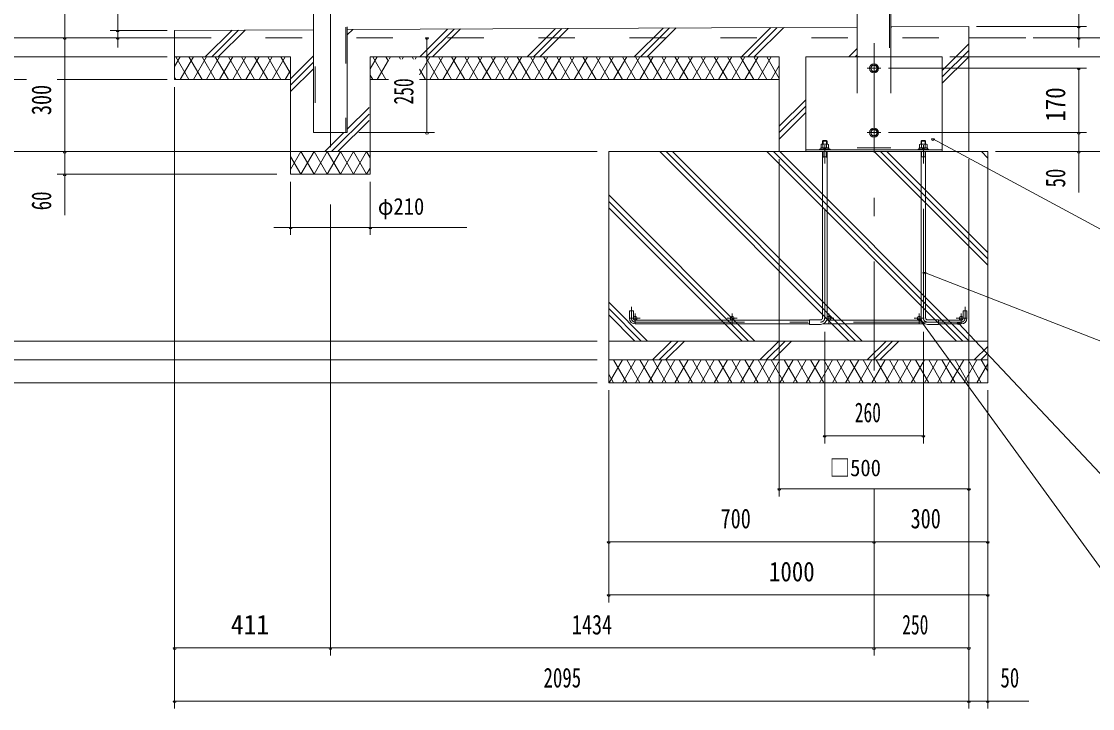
# Model space of a CAD drawing. Units: millimetres, scale not verified, with parts at other scales. Extents: x -27012 to 27023, y -10500 to 10500.
# Drawn here: x 16189 to 23253, y -3330 to 1204 of the extents above; entities that cross this region are included whole.
import ezdxf
from ezdxf.enums import TextEntityAlignment as Align

# ---------------------------------------------------------------- set-up
doc = ezdxf.new("R2010")
doc.units = ezdxf.units.MM
doc.header["$LTSCALE"] = 60
doc.linetypes.add('USER2', pattern=[10, 4, -6])
doc.linetypes.add('USER3', pattern=[24, 12, -5, 2, -5])
for name, color, linetype, lineweight in [('0-6_2-02BOLD', 7, 'Continuous', 18), ('0-7_2-12HIDDEN', 3, 'USER2', 18), ('0-8_2-22CENTER', 3, 'USER3', 18), ('0-9_2-42THIN', 4, 'Continuous', 18), ('0-A_2-52DIM', 3, 'Continuous', 18), ('0-B_2-62HATCH', 2, 'Continuous', 18)]:
    doc.layers.add(name, color=color, linetype=linetype, lineweight=lineweight)
doc.styles.add('ＭＳ ゴシック', font='')
doc.styles.get('ＭＳ ゴシック').set_extended_font_data('MS Gothic')

msp = doc.modelspace()

# ---------------------------------------------------------------- linework, layer by layer
at = {"layer": '0-6_2-02BOLD'}
for p, q in [((18115.5, 3919.93), (18115.5, 469.93)), ((21700.49, 1574.93), (21700.49, 969.93)), ((21923.24, 1265.83), (21923.24, 969.93)), ((17199.37, 1144.93), (18115.5, 1149.3)), ((17199.37, 1144.93), (17199.37, 819.93)), ((18338.25, 1167.08), (18338.25, 469.93)), ((18338.25, 1150.37), (21700.5, 1166.42)), ((17199.37, 1094.93), (16824.37, 1094.93)), ((22811.87, 1094.93), (22436.87, 1094.93)), ((21186.87, 969.93), (18489.3, 969.93)), ((18489.3, 194.93), (18489.3, 969.93)), ((21186.87, 969.93), (21186.87, 344.93)), ((21361.87, 969.93), (22261.87, 969.93)), ((21361.87, 969.93), (21361.87, 344.93)), ((22261.87, 969.93), (22261.87, 344.93)), ((21799.6, 916.18), (21824.14, 916.18)), ((21799.6, 873.68), (21824.14, 873.68)), ((21836.41, 894.93), (21824.14, 916.18)), ((21824.14, 873.68), (21836.41, 894.93)), ((17964.3, 819.93), (17199.37, 819.93)), ((18609.17, 819.93), (18489.3, 819.93)), ((21186.87, 819.93), (18813.18, 819.93)), ((18115.43, 469.93), (18338.25, 469.93)), ((21787.34, 469.93), (21799.6, 491.18)), ((21799.6, 448.68), (21787.34, 469.93)), ((21799.6, 491.18), (21824.14, 491.18)), ((21799.6, 448.68), (21824.14, 448.68)), ((21361.87, 356.18), (22261.87, 356.18)), ((21451.87, 361.93), (21521.87, 361.93)), ((21451.87, 361.93), (21451.87, 356.18)), ((21460, 369.43), (21460, 361.93)), ((21460, 369.43), (21513.75, 369.43)), ((21462.34, 392.17), (21466.25, 394.43)), ((21462.34, 392.17), (21462.34, 369.43)), ((21466.25, 394.43), (21507.5, 394.43)), ((21471.87, 412.67), (21476.87, 417.67)), ((21474.6, 392.17), (21474.6, 369.43)), ((21476.87, 417.67), (21496.87, 417.67)), ((21479.37, 361.93), (21486.87, 369.43)), ((21486.87, 361.93), (21494.37, 369.43)), ((21496.87, 417.67), (21501.88, 412.67)), ((21499.14, 392.17), (21499.14, 369.43)), ((21501.88, 394.43), (21501.88, 412.67)), ((21513.75, 369.43), (21513.75, 361.93)), ((21521.87, 361.93), (21521.87, 356.18)), ((22110, 369.43), (22110, 361.93)), ((22163.74, 369.43), (22110, 369.43)), ((22126.87, 417.67), (22121.87, 412.67)), ((22121.87, 394.43), (22121.87, 412.67)), ((22151.87, 412.67), (22121.87, 412.67)), ((22124.6, 392.17), (22124.6, 369.43)), ((22146.87, 417.67), (22126.87, 417.67)), ((22136.87, 361.93), (22129.37, 369.43)), ((22144.37, 361.93), (22136.87, 369.43)), ((22151.87, 412.67), (22146.87, 417.67)), ((22149.14, 392.17), (22149.14, 369.43)), ((22151.87, 394.43), (22151.87, 412.67)), ((22161.41, 392.17), (22161.41, 369.43)), ((22163.74, 369.43), (22163.74, 361.93)), ((22171.87, 361.93), (22171.87, 356.18)), ((17964.3, 344.93), (18489.3, 344.93)), ((20061.87, 344.93), (22561.87, 344.93)), ((20061.87, 344.93), (20061.87, -1180.07)), ((21471.87, -752.57), (21471.87, 344.93)), ((21471.87, 311.18), (21501.88, 311.18)), ((21501.88, -752.57), (21501.88, 344.93)), ((22121.87, -752.57), (22121.87, 344.93)), ((22151.87, 311.18), (22121.87, 311.18)), ((22151.87, -752.57), (22151.87, 344.93)), ((22561.87, 344.93), (22561.87, -1180.07)), ((17964.3, 194.93), (18489.3, 194.93)), ((20199.37, -755.07), (20199.37, -705.07)), ((22424.37, -755.07), (22424.37, -705.07)), ((20236.87, -767.57), (21386.87, -767.57)), ((21459.37, -765.07), (21386.87, -765.07)), ((22124.61, -767.57), (21499.14, -767.57)), ((22236.87, -765.07), (22164.37, -765.07)), ((22236.87, -795.07), (22236.87, -765.07)), ((22386.87, -767.57), (22236.87, -767.57)), ((20236.87, -792.57), (21386.87, -792.57)), ((22150.01, -792.57), (21473.73, -792.57)), ((22236.87, -795.07), (22164.37, -795.07)), ((22386.87, -792.57), (22236.87, -792.57)), ((22561.87, -905.07), (20061.87, -905.07)), ((22561.87, -1030.07), (20061.87, -1030.07)), ((22561.87, -1180.07), (20061.87, -1180.07))]:
    msp.add_line(p, q, dxfattribs=at)
for points in [[(21923.25, 1167.48), (22436.87, 1169.93), (22436.87, 344.93)], [(17964.3, 194.93), (17964.3, 969.93), (17199.37, 969.93)], [(21799.6, 873.68), (21787.34, 894.93), (21799.6, 916.18)], [(21824.14, 448.68), (21836.41, 469.93), (21824.14, 491.18)], [(21471.87, 394.43), (21471.87, 412.67), (21501.88, 412.67)], [(21507.5, 394.43), (21511.41, 392.17), (21511.41, 369.43)], [(22171.87, 361.93), (22101.87, 361.93), (22101.87, 356.18)], [(22161.41, 392.17), (22157.49, 394.43), (22116.25, 394.43), (22112.34, 392.17), (22112.34, 369.43)], [(20224.37, -755.07), (20224.37, -705.07), (20199.37, -705.07)], [(22399.37, -755.07), (22399.37, -705.07), (22424.37, -705.07)], [(21459.37, -795.07), (21386.87, -795.07), (21386.87, -765.07)]]:
    msp.add_lwpolyline(points, dxfattribs=at)
for centre, radius in [((21811.87, 894.93), 30), ((21811.87, 894.93), 20.62), ((21811.87, 469.93), 30), ((21811.87, 469.93), 20.62), ((20236.87, -755.07), 12.5), ((20875.62, -755.07), 12.5), ((21514.37, -755.07), 12.5), ((22109.37, -755.07), 12.5), ((22386.87, -755.07), 12.5)]:
    msp.add_circle(centre, radius, dxfattribs=at)
for centre, radius, start, end in [((21468.47, 384.97), 9.46, 49.5701, 90), ((21486.87, 359.98), 34.45, 69.13593, 110.86406), ((21505.28, 384.97), 9.46, 90, 130.42989), ((22118.47, 384.97), 9.46, 49.57011, 90), ((22136.87, 359.98), 34.45, 69.13594, 110.86407), ((22155.28, 384.97), 9.46, 90, 130.4299), ((20236.87, -755.07), 37.5, 180, 270), ((21459.37, -752.57), 42.5, 270, 0), ((21459.37, -752.57), 12.5, 270, 0), ((22164.37, -752.57), 42.5, 180, 270), ((22164.37, -752.57), 12.5, 180, 270), ((22386.87, -755.07), 37.5, 270, 0)]:
    msp.add_arc(centre, radius, start, end, dxfattribs=at)
at = {"layer": '0-7_2-12HIDDEN'}
for p, q in [((18126, 3907.43), (18126, 469.93)), ((21711, 1574.93), (21711, 969.93)), ((21912.75, 1269.65), (21912.75, 969.93)), ((18327.75, 1166.77), (18327.75, 469.93)), ((17199.37, 1094.93), (22436.87, 1094.93)), ((21700.5, 969.93), (21700.5, 369.93)), ((21923.25, 969.93), (21923.25, 369.93)), ((21700.5, 369.93), (21923.25, 369.93))]:
    msp.add_line(p, q, dxfattribs=at)
at = {"layer": '0-8_2-22CENTER'}
for p, q in [((21811.87, 6819.93), (21811.87, -1305.07)), ((18226.94, 1094.93), (18226.94, 4125.61)), ((18226.87, 1094.93), (18226.87, 94.93)), ((21766.87, 894.93), (21856.87, 894.93)), ((21486.87, -752.57), (21486.87, 447.67)), ((21766.87, 469.93), (21856.87, 469.93)), ((22136.87, -752.57), (22136.87, 447.67)), ((20211.87, -755.07), (20211.87, -680.07)), ((22411.87, -755.07), (22411.87, -680.07)), ((20269.37, -755.07), (20204.37, -755.07)), ((20236.87, -787.57), (20236.87, -722.57)), ((20908.12, -755.07), (20843.12, -755.07)), ((20875.62, -787.57), (20875.62, -722.57)), ((21546.87, -755.07), (21481.87, -755.07)), ((21514.37, -787.57), (21514.37, -722.57)), ((22141.87, -755.07), (22076.87, -755.07)), ((22109.37, -787.57), (22109.37, -722.57)), ((22419.37, -755.07), (22354.37, -755.07)), ((22386.87, -787.57), (22386.87, -722.57)), ((20236.87, -780.07), (22386.87, -780.07))]:
    msp.add_line(p, q, dxfattribs=at)
for centre, radius, start, end in [((20236.87, -755.07), 25, 180, 270), ((21459.37, -752.57), 27.5, 270, 0), ((22164.37, -752.57), 27.5, 180, 270), ((22386.87, -755.07), 25, 270, 0)]:
    msp.add_arc(centre, radius, start, end, dxfattribs=at)
at = {"layer": '0-9_2-42THIN'}
for p, q in [((21475.62, 394.43), (21475.62, 416.41)), ((21498.12, 394.43), (21498.12, 416.41)), ((22125.62, 394.43), (22125.62, 416.41)), ((22148.12, 394.43), (22148.12, 416.41)), ((21471.87, 304.69), (21475.62, 311.18)), ((21475.62, 311.18), (21475.62, 344.93)), ((21498.12, 311.18), (21498.12, 344.93)), ((21498.12, 311.18), (21501.88, 304.69)), ((22125.62, 311.18), (22121.87, 304.69)), ((22125.62, 311.18), (22125.62, 344.93)), ((22148.12, 311.18), (22148.12, 344.93)), ((22151.87, 304.69), (22148.12, 311.18))]:
    msp.add_line(p, q, dxfattribs=at)
at = {"layer": '0-A_2-52DIM'}
for p, q in [((16474.37, -75.07), (16474.37, 3869.93)), ((16824.38, 1031.06), (16824.38, 1414.93)), ((23161.87, 1032.16), (23161.87, 1439.93)), ((17149.37, 1144.93), (16774.38, 1144.93)), ((16834.38, 1144.93), (16814.38, 1144.93)), ((22486.87, 1169.93), (23211.87, 1169.93)), ((23171.87, 1169.93), (23151.87, 1169.93)), ((15374.37, 1094.93), (16824.38, 1094.93)), ((16484.37, 1094.93), (16464.37, 1094.93)), ((16834.37, 1094.93), (16814.37, 1094.93)), ((18873.18, 1094.93), (18853.18, 1094.93)), ((18863.18, 1094.93), (18863.18, 469.93)), ((22861.87, 1094.93), (23911.87, 1094.93)), ((23171.87, 1094.93), (23151.87, 1094.93)), ((17149.37, 969.93), (16074.37, 969.93)), ((22311.87, 969.93), (23561.87, 969.93)), ((21906.87, 894.93), (23211.87, 894.93)), ((23171.87, 894.93), (23151.87, 894.93)), ((23161.87, 74.93), (23161.87, 894.93)), ((16222.5, 819.93), (16074.37, 819.93)), ((17149.37, 819.93), (16424.37, 819.93)), ((17199.37, 769.93), (17199.37, -3330.07)), ((18413.18, 469.93), (18913.18, 469.93)), ((18873.18, 469.93), (18853.18, 469.93)), ((21906.87, 469.93), (23211.87, 469.93)), ((22209.92, 428.62), (22189.92, 428.62)), ((23171.87, 469.93), (23151.87, 469.93)), ((19986.88, 344.93), (15724.37, 344.93)), ((16484.37, 344.93), (16464.37, 344.93)), ((21186.87, 294.93), (21186.87, -1930.07)), ((22436.87, 294.93), (22436.87, -3330.07)), ((22611.87, 344.93), (23561.87, 344.93)), ((23171.87, 344.93), (23151.87, 344.93)), ((17873.45, 194.93), (16424.37, 194.93)), ((16484.37, 194.93), (16464.37, 194.93)), ((17964.3, 144.93), (17964.3, -205.07)), ((18489.3, 144.93), (18489.3, -205.07)), ((18226.87, -4.6), (18226.87, -2980.07)), ((17853.24, -155.07), (19126.8, -155.07)), ((17974.3, -155.07), (17954.3, -155.07)), ((18499.3, -155.07), (18479.3, -155.07)), ((22154.57, -451.73), (22134.57, -451.73)), ((22144.57, -451.73), (23561.87, -1005.07)), ((22123, -761.97), (22103, -761.97)), ((21486.87, -845.07), (21486.87, -1580.07)), ((22136.87, -845.07), (22136.87, -1580.07)), ((22379.15, -786.39), (22359.15, -786.39)), ((22369.15, -786.39), (23561.87, -2055.07)), ((19986.88, -905.07), (16074.37, -905.07)), ((19986.88, -1030.07), (16074.37, -1030.07)), ((19986.88, -1180.07), (15374.37, -1180.07)), ((20061.87, -1230.07), (20061.87, -2630.07)), ((22561.87, -1230.07), (22561.87, -3330.07)), ((21496.87, -1530.07), (21476.87, -1530.07)), ((22136.87, -1530.07), (21486.87, -1530.07)), ((22146.87, -1530.07), (22126.87, -1530.07)), ((21196.87, -1880.07), (21176.87, -1880.07)), ((22436.87, -1880.07), (21186.87, -1880.07)), ((21811.87, -1880.07), (21811.87, -2980.07)), ((22446.87, -1880.07), (22426.87, -1880.07)), ((20071.87, -2230.07), (20051.87, -2230.07)), ((22561.87, -2230.07), (20061.87, -2230.07)), ((21821.87, -2230.07), (21801.87, -2230.07)), ((22571.87, -2230.07), (22551.87, -2230.07)), ((20071.87, -2580.07), (20051.87, -2580.07)), ((22561.87, -2580.07), (20061.87, -2580.07)), ((22571.87, -2580.07), (22551.87, -2580.07)), ((17209.37, -2930.07), (17189.37, -2930.07)), ((22436.87, -2930.07), (17199.37, -2930.07)), ((18236.87, -2930.07), (18216.87, -2930.07)), ((21821.87, -2930.07), (21801.87, -2930.07)), ((22446.87, -2930.07), (22426.87, -2930.07)), ((17209.37, -3280.07), (17189.37, -3280.07)), ((17199.37, -3280.07), (22831.87, -3280.07)), ((22446.87, -3280.07), (22426.87, -3280.07)), ((22571.87, -3280.07), (22551.87, -3280.07))]:
    msp.add_line(p, q, dxfattribs=at)
for points in [[(22199.91, 428.62), (23561.87, -305.07), (25561.87, -305.07)], [(22113, -761.97), (23561.87, -2755.07), (25111.87, -2755.07)]]:
    msp.add_lwpolyline(points, dxfattribs=at)
for centre in [(16824.38, 1144.93), (23161.87, 1169.93), (16474.37, 1094.93), (16824.37, 1094.93), (18863.18, 1094.93), (23161.87, 1094.93), (23161.87, 894.93), (18863.18, 469.93), (22199.92, 428.62), (23161.87, 469.93), (16474.37, 344.93), (23161.87, 344.93), (16474.37, 194.93), (17964.3, -155.07), (18489.3, -155.07), (22144.57, -451.73), (22113, -761.97), (22369.15, -786.39), (21486.87, -1530.07), (22136.87, -1530.07), (21186.87, -1880.07), (22436.87, -1880.07), (20061.87, -2230.07), (21811.87, -2230.07), (22561.87, -2230.07), (20061.87, -2580.07), (22561.87, -2580.07), (17199.37, -2930.07), (18226.87, -2930.07), (21811.87, -2930.07), (22436.87, -2930.07), (17199.37, -3280.07), (22436.87, -3280.07), (22561.87, -3280.07)]:
    msp.add_arc(centre, 10, 180, 0, dxfattribs=at)
at = {"layer": '0-B_2-62HATCH'}
for p, q in [((17401.81, 969.93), (17578.61, 1146.74)), ((17444.23, 969.93), (17621.25, 1146.94)), ((17486.66, 969.93), (17663.88, 1147.15)), ((18338.25, 1114.41), (18374.37, 1150.54)), ((18816.02, 969.93), (18999.61, 1153.52)), ((18858.44, 969.93), (19042.24, 1153.73)), ((18900.87, 969.93), (19084.87, 1153.93)), ((19523.13, 969.93), (19710.11, 1156.91)), ((19565.55, 969.93), (19752.74, 1157.12)), ((19607.98, 969.93), (19795.37, 1157.32)), ((20230.23, 969.93), (20420.61, 1160.31)), ((20272.66, 969.93), (20463.24, 1160.51)), ((20315.08, 969.93), (20505.87, 1160.71)), ((20937.34, 969.93), (21131.11, 1163.7)), ((20979.76, 969.93), (21173.74, 1163.9)), ((21022.19, 969.93), (21216.36, 1164.1)), ((21923.25, 1163.88), (21926.86, 1167.5)), ((21644.45, 969.93), (21700.5, 1025.98)), ((22261.87, 880.25), (22436.87, 1055.25)), ((22261.87, 837.83), (22436.87, 1012.82)), ((17199.37, 905.85), (17236.37, 969.93)), ((17294.1, 819.93), (17207.5, 969.93)), ((17236.37, 819.93), (17322.97, 969.93)), ((17380.71, 819.93), (17294.1, 969.93)), ((17322.97, 819.93), (17409.57, 969.93)), ((17467.31, 819.93), (17380.71, 969.93)), ((17409.57, 819.93), (17496.18, 969.93)), ((17553.91, 819.93), (17467.31, 969.93)), ((17496.18, 819.93), (17582.78, 969.93)), ((17640.52, 819.93), (17553.91, 969.93)), ((17582.78, 819.93), (17669.38, 969.93)), ((17727.12, 819.93), (17640.52, 969.93)), ((17669.38, 819.93), (17755.98, 969.93)), ((17813.72, 819.93), (17727.12, 969.93)), ((17755.98, 819.93), (17842.59, 969.93)), ((17900.32, 819.93), (17813.72, 969.93)), ((17842.59, 819.93), (17929.19, 969.93)), ((17964.3, 859.11), (17900.32, 969.93)), ((17964.3, 825.32), (18115.5, 976.52)), ((17964.3, 782.9), (18115.5, 934.09)), ((18489.3, 890.08), (18535.41, 969.93)), ((18593.14, 819.93), (18506.54, 969.93)), ((18535.41, 819.93), (18609.17, 947.7)), ((18609.17, 942.16), (18593.14, 969.93)), ((18613.38, 954.99), (18622.01, 969.93)), ((18688.37, 954.99), (18679.75, 969.93)), ((18699.99, 954.99), (18708.61, 969.93)), ((18774.97, 954.99), (18766.35, 969.93)), ((18786.59, 954.99), (18795.21, 969.93)), ((18813.18, 851.04), (18881.82, 969.93)), ((18939.55, 819.93), (18852.95, 969.93)), ((18881.82, 819.93), (18968.42, 969.93)), ((19026.16, 819.93), (18939.55, 969.93)), ((18968.42, 819.93), (19055.02, 969.93)), ((19112.76, 819.93), (19026.16, 969.93)), ((19055.02, 819.93), (19141.63, 969.93)), ((19199.36, 819.93), (19112.76, 969.93)), ((19141.63, 819.93), (19228.23, 969.93)), ((19285.96, 819.93), (19199.36, 969.93)), ((19228.23, 819.93), (19314.83, 969.93)), ((19372.57, 819.93), (19285.96, 969.93)), ((19314.83, 819.93), (19401.43, 969.93)), ((19459.17, 819.93), (19372.57, 969.93)), ((19401.43, 819.93), (19488.04, 969.93)), ((19545.77, 819.93), (19459.17, 969.93)), ((19488.04, 819.93), (19574.64, 969.93)), ((19632.37, 819.93), (19545.77, 969.93)), ((19574.64, 819.93), (19661.24, 969.93)), ((19718.97, 819.93), (19632.38, 969.93)), ((19661.24, 819.93), (19747.84, 969.93)), ((19805.58, 819.93), (19718.98, 969.93)), ((19747.84, 819.93), (19834.44, 969.93)), ((19892.18, 819.93), (19805.58, 969.93)), ((19834.44, 819.93), (19921.05, 969.93)), ((19978.79, 819.93), (19892.18, 969.93)), ((19921.05, 819.93), (20007.65, 969.93)), ((20065.39, 819.93), (19978.79, 969.93)), ((20007.65, 819.93), (20094.26, 969.93)), ((20151.99, 819.93), (20065.39, 969.93)), ((20094.26, 819.93), (20180.85, 969.93)), ((20238.59, 819.93), (20151.99, 969.93)), ((20180.86, 819.93), (20267.46, 969.93)), ((20325.19, 819.93), (20238.6, 969.93)), ((20267.46, 819.93), (20354.06, 969.93)), ((20411.8, 819.93), (20325.19, 969.93)), ((20354.06, 819.93), (20440.66, 969.93)), ((20498.4, 819.93), (20411.8, 969.93)), ((20440.66, 819.93), (20527.27, 969.93)), ((20585, 819.93), (20498.4, 969.93)), ((20527.27, 819.93), (20613.87, 969.93)), ((20671.6, 819.93), (20585, 969.93)), ((20613.87, 819.93), (20700.47, 969.93)), ((20758.21, 819.93), (20671.6, 969.93)), ((20700.47, 819.93), (20787.07, 969.93)), ((20844.81, 819.93), (20758.21, 969.93)), ((20787.08, 819.93), (20873.68, 969.93)), ((20931.41, 819.93), (20844.81, 969.93)), ((20873.68, 819.93), (20960.28, 969.93)), ((21018.02, 819.93), (20931.41, 969.93)), ((20960.28, 819.93), (21046.88, 969.93)), ((21104.62, 819.93), (21018.02, 969.93)), ((21046.88, 819.93), (21133.48, 969.93)), ((21186.87, 827.47), (21104.62, 969.93)), ((21686.87, 969.93), (21700.5, 983.56)), ((22261.87, 795.4), (22436.87, 970.4)), ((17929.19, 819.93), (17964.3, 880.75)), ((17964.3, 740.47), (18115.5, 891.66)), ((18506.54, 819.93), (18489.3, 849.79)), ((18852.95, 819.93), (18813.18, 888.82)), ((21133.48, 819.93), (21186.87, 912.4)), ((17207.5, 819.93), (17199.37, 834.01)), ((21186.87, 512.36), (21361.87, 687.36)), ((21186.87, 469.93), (21361.87, 644.93)), ((18233.38, 344.93), (18481.41, 592.96)), ((18338.18, 492.16), (18481.41, 635.39)), ((21186.87, 427.5), (21361.87, 602.5)), ((18275.8, 344.93), (18481.41, 550.54)), ((18190.95, 344.93), (18315.95, 469.93)), ((18032.38, 344.93), (17964.3, 227.02)), ((17964.3, 312.84), (18032.38, 194.93)), ((18118.98, 344.93), (18032.38, 194.93)), ((18032.38, 344.93), (18118.98, 194.93)), ((18118.98, 344.93), (18205.58, 194.93)), ((18205.58, 344.93), (18118.98, 194.93)), ((18205.58, 344.93), (18292.18, 194.93)), ((18292.18, 344.93), (18205.58, 194.93)), ((18292.18, 344.93), (18378.79, 194.93)), ((18378.79, 344.93), (18292.19, 194.93)), ((18378.79, 344.93), (18465.39, 194.93)), ((18465.39, 344.93), (18378.79, 194.93)), ((18465.39, 344.93), (18489.3, 303.5)), ((20398.12, 344.93), (21648.13, -905.07)), ((20440.55, 344.93), (21690.55, -905.07)), ((20482.98, 344.93), (21732.98, -905.07)), ((21105.23, 344.93), (22355.23, -905.07)), ((21147.66, 344.93), (22397.66, -905.07)), ((21190.08, 344.93), (22440.09, -905.07)), ((21812.34, 344.93), (22561.87, -404.6)), ((21854.77, 344.93), (22561.87, -362.17)), ((21897.19, 344.93), (22561.87, -319.75)), ((22433.66, 344.93), (22436.87, 348.14)), ((22519.45, 344.93), (22561.87, 302.51)), ((18489.3, 236.35), (18465.39, 194.93)), ((20061.87, 58.93), (21025.87, -905.07)), ((20061.87, 16.5), (20983.44, -905.07)), ((20061.87, -25.92), (20941.02, -905.07)), ((20061.87, -648.18), (20318.77, -905.07)), ((20061.87, -690.6), (20276.34, -905.07)), ((20061.87, -733.03), (20233.91, -905.07)), ((20351.55, -1030.07), (20476.55, -905.07)), ((20393.98, -1030.07), (20518.98, -905.07)), ((20436.41, -1030.07), (20561.4, -905.07)), ((21058.66, -1030.07), (21183.66, -905.07)), ((21101.08, -1030.07), (21226.09, -905.07)), ((21143.51, -1030.07), (21268.51, -905.07)), ((21765.77, -1030.07), (21890.76, -905.07)), ((21808.19, -1030.07), (21933.19, -905.07)), ((21850.62, -1030.07), (21975.62, -905.07)), ((22472.87, -1030.07), (22561.87, -941.07)), ((22515.3, -1030.07), (22561.87, -983.5)), ((20061.87, -1036.15), (20065.39, -1030.07)), ((20065.38, -1180.07), (20151.99, -1030.07)), ((20180.86, -1180.07), (20094.26, -1030.07)), ((20151.99, -1180.07), (20238.59, -1030.07)), ((20267.46, -1180.07), (20180.86, -1030.07)), ((20238.59, -1180.07), (20325.19, -1030.07)), ((20354.06, -1180.07), (20267.46, -1030.07)), ((20325.19, -1180.07), (20411.8, -1030.07)), ((20440.66, -1180.07), (20354.06, -1030.07)), ((20411.8, -1180.07), (20498.4, -1030.07)), ((20527.27, -1180.07), (20440.66, -1030.07)), ((20498.4, -1180.07), (20585, -1030.07)), ((20613.87, -1180.07), (20527.27, -1030.07)), ((20585, -1180.07), (20671.6, -1030.07)), ((20700.47, -1180.07), (20613.87, -1030.07)), ((20671.6, -1180.07), (20758.21, -1030.07)), ((20787.07, -1180.07), (20700.47, -1030.07)), ((20758.21, -1180.07), (20844.81, -1030.07)), ((20873.68, -1180.07), (20787.07, -1030.07)), ((20844.81, -1180.07), (20931.41, -1030.07)), ((20960.28, -1180.07), (20873.68, -1030.07)), ((20931.41, -1180.07), (21018.01, -1030.07)), ((21046.88, -1180.07), (20960.28, -1030.07)), ((21018.01, -1180.07), (21104.62, -1030.07)), ((21133.49, -1180.07), (21046.88, -1030.07)), ((21104.62, -1180.07), (21191.22, -1030.07)), ((21220.09, -1180.07), (21133.49, -1030.07)), ((21191.22, -1180.07), (21277.82, -1030.07)), ((21306.69, -1180.07), (21220.09, -1030.07)), ((21277.82, -1180.07), (21364.43, -1030.07)), ((21393.29, -1180.07), (21306.69, -1030.07)), ((21364.43, -1180.07), (21451.03, -1030.07)), ((21479.9, -1180.07), (21393.29, -1030.07)), ((21451.03, -1180.07), (21537.63, -1030.07)), ((21566.5, -1180.07), (21479.89, -1030.07)), ((21537.63, -1180.07), (21624.23, -1030.07)), ((21653.1, -1180.07), (21566.5, -1030.07)), ((21624.23, -1180.07), (21710.83, -1030.07)), ((21739.7, -1180.07), (21653.1, -1030.07)), ((21710.83, -1180.07), (21797.44, -1030.07)), ((21826.31, -1180.07), (21739.7, -1030.07)), ((21797.44, -1180.07), (21884.04, -1030.07)), ((21912.91, -1180.07), (21826.3, -1030.07)), ((21884.04, -1180.07), (21970.64, -1030.07)), ((21999.51, -1180.07), (21912.91, -1030.07)), ((21970.64, -1180.07), (22057.24, -1030.07)), ((22086.11, -1180.07), (21999.51, -1030.07)), ((22057.24, -1180.07), (22143.85, -1030.07)), ((22172.72, -1180.07), (22086.11, -1030.07)), ((22143.85, -1180.07), (22230.45, -1030.07)), ((22259.32, -1180.07), (22172.72, -1030.07)), ((22230.45, -1180.07), (22317.05, -1030.07)), ((22345.92, -1180.07), (22259.32, -1030.07)), ((22317.05, -1180.07), (22403.66, -1030.07)), ((22432.52, -1180.07), (22345.92, -1030.07)), ((22403.66, -1180.07), (22490.26, -1030.07)), ((22519.13, -1180.07), (22432.52, -1030.07)), ((22490.26, -1180.07), (22561.87, -1056.03)), ((22561.87, -1104.11), (22519.13, -1030.07)), ((22557.73, -1030.07), (22561.87, -1025.92)), ((20094.26, -1180.07), (20061.87, -1123.99))]:
    msp.add_line(p, q, dxfattribs=at)

# ---------------------------------------------------------------- texts
at = {"layer": '0-A_2-52DIM', "color": 7, "style": 'ＭＳ ゴシック'}
for s, width, p in [('300', 0.75, (16424.37, 585.83)), ('250', 0.65, (18813.18, 655.6)), ('170', 0.85, (23111.87, 542.94)), ('50', 0.7, (23111.87, 108.21)), ('60', 0.7, (16424.37, -42.19))]:
    msp.add_text(s, height=130.2, rotation=90, dxfattribs=dict(at, width=width)).set_placement(p, align=Align.BOTTOM_LEFT)
for s, height, width, p in [('φ210', 110.7, 0.9, (18539.3, -105.07)), ('260', 130.2, 0.65, (21684.6, -1480.07)), ('□500', 110.7, 0.9, (21518.12, -1830.07)), ('700', 130.2, 0.75, (20799.87, -2180.07)), ('300', 130.2, 0.75, (22052.77, -2180.07)), ('1000', 130.2, 0.85, (21119.07, -2530.07)), ('411', 130.2, 0.95, (17569.9, -2880.07)), ('1434', 130.2, 0.75, (19818.86, -2880.07)), ('250', 130.2, 0.65, (21997.54, -2880.07)), ('2095', 130.2, 0.7, (19632.11, -3230.07)), ('50', 130.2, 0.7, (22645.16, -3230.07))]:
    msp.add_text(s, height=height, dxfattribs=dict(at, width=width)).set_placement(p, align=Align.BOTTOM_LEFT)

doc.saveas('drawing.dxf')
